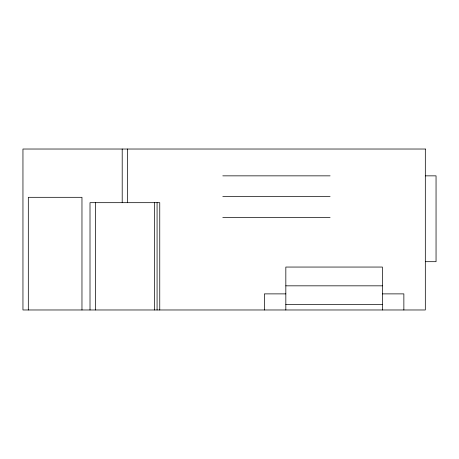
<?xml version="1.0" encoding="UTF-8"?>
<svg xmlns="http://www.w3.org/2000/svg" width="459" height="459" viewBox="0 0 459 459"><rect width="100%" height="100%" fill="white"/><g stroke="black" fill="none" stroke-linecap="round" stroke-linejoin="round"><path stroke-width="0.69" d="M222.793 175.849L330.09 175.849M425.321 175.849L436.05 175.849L436.05 261.687L425.321 261.687M222.793 196.641L330.09 196.641M222.793 217.428L330.09 217.428M285.831 285.831L382.399 285.831M285.831 293.88L264.373 293.88L264.373 309.974M382.399 293.88L403.863 293.88L403.863 309.974M285.831 304.61L382.399 304.61M382.399 309.974L382.399 267.052L285.831 267.052L285.831 309.974M159.755 309.974L159.755 202.677L90.01 202.677L90.01 309.974M157.076 202.677L157.076 309.974M154.39 202.677L154.39 309.974M127.568 149.026L127.568 202.677M122.203 149.026L122.203 202.677M95.374 202.677L95.374 309.974M81.966 309.974L81.966 197.313L28.315 197.313L28.315 309.974M425.321 149.026L22.95 149.026L22.95 309.974L425.321 309.974L425.321 149.026"/></g></svg>
